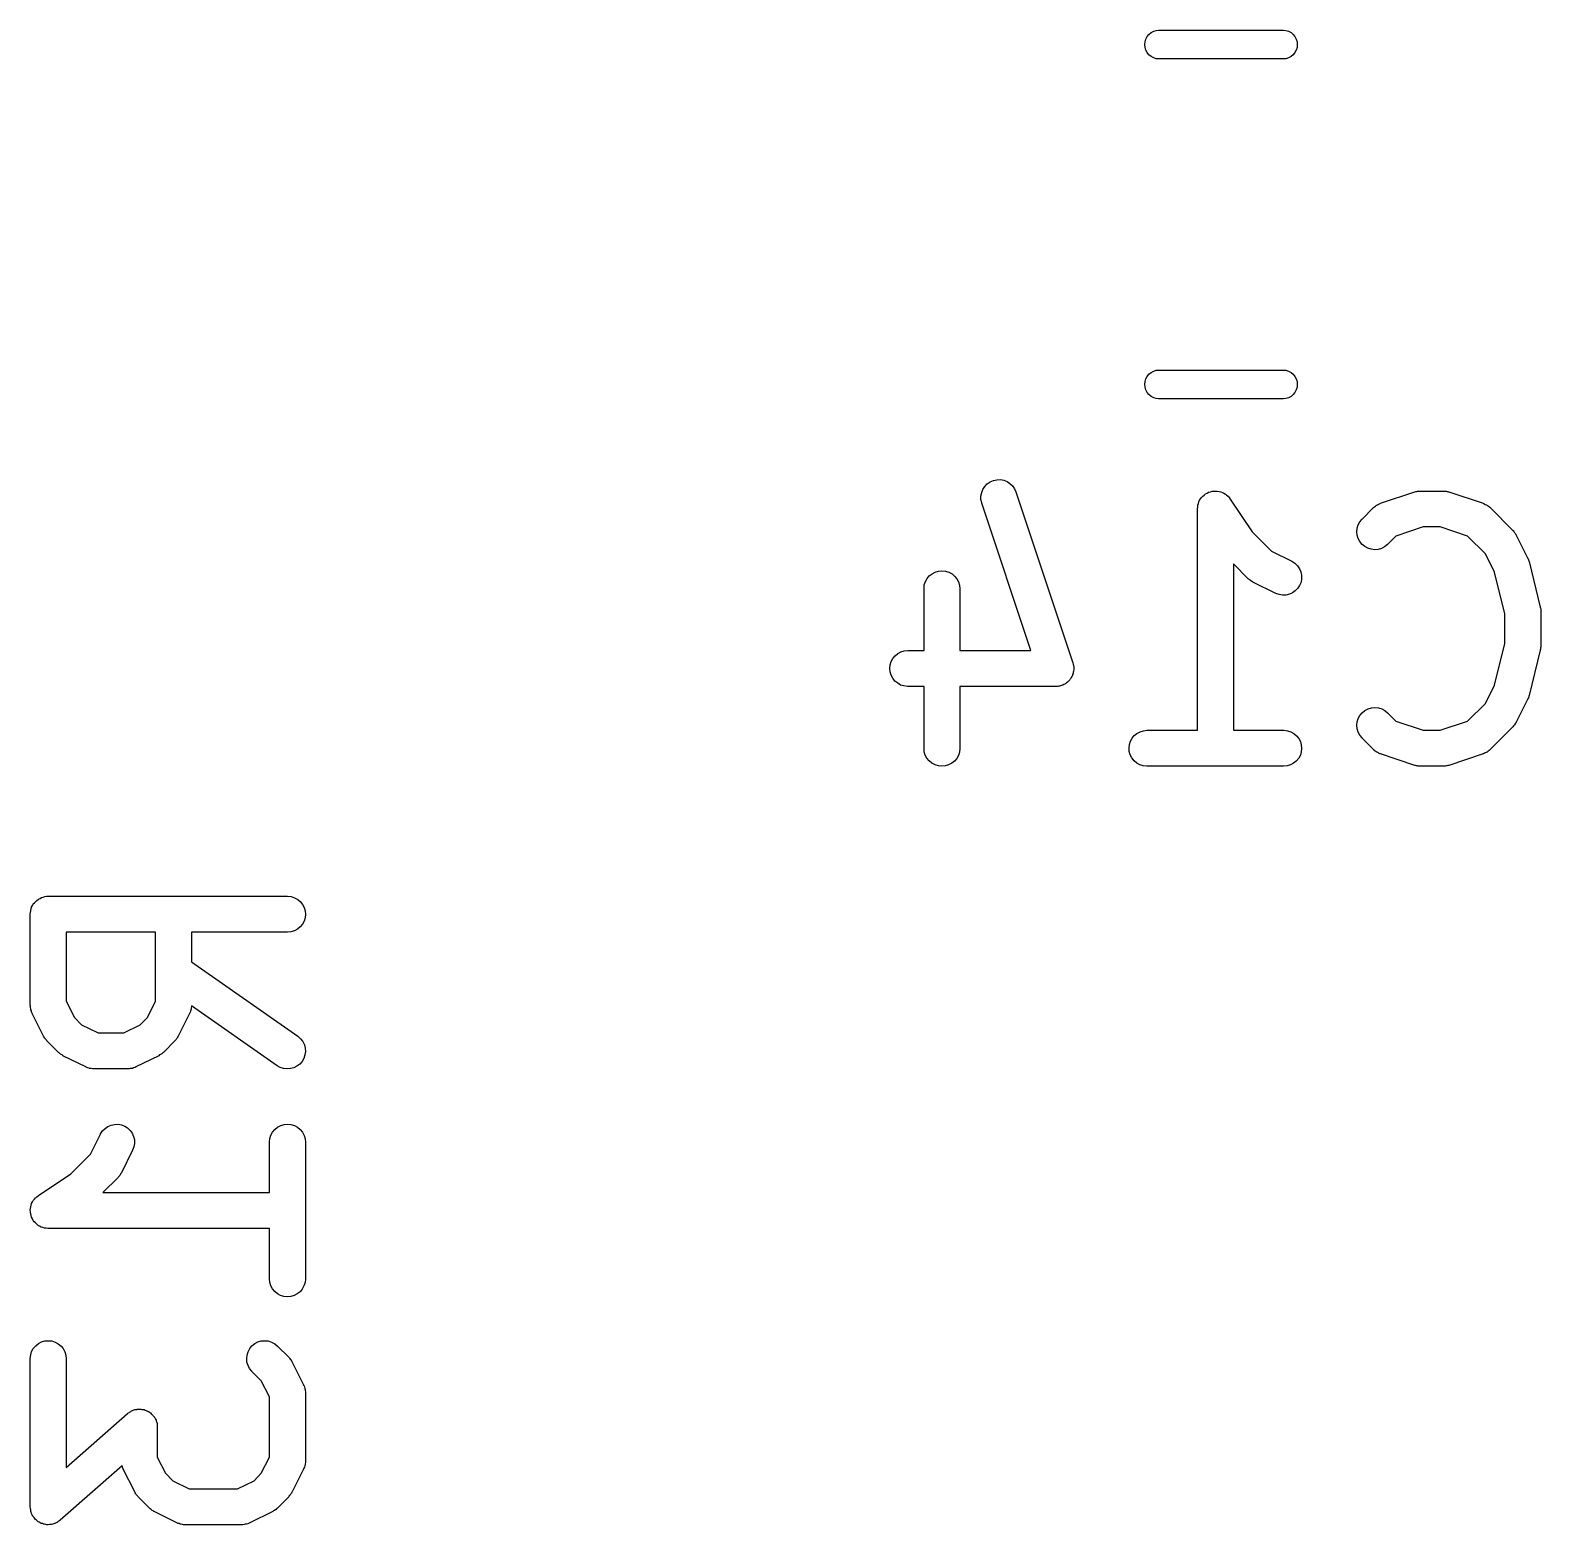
# Model space of a CAD drawing. Extents: x 128.6 to 185.2, y -111.5 to -64.4.
# Drawn here: x 142.93 to 149.24, y -104.03 to -97.78 of the extents above; entities that cross this region are included whole.
import ezdxf

# ---------------------------------------------------------------- set-up
doc = ezdxf.new("R2010")
doc.units = 0
doc.layers.add('BLACK', color=7, linetype='CONTINUOUS')

msp = doc.modelspace()

# ---------------------------------------------------------------- linework, layer by layer
at = {"layer": 'BLACK', "linetype": 'CONTINUOUS'}
for p, q in [((147.598, -97.8085), (147.605, -97.7994)), ((147.605, -97.7994), (147.614, -97.7919)), ((147.614, -97.7919), (147.625, -97.7863)), ((147.625, -97.7863), (147.636, -97.7829)), ((147.636, -97.7829), (147.645, -97.782)), ((147.645, -97.782), (148.168, -97.782)), ((148.168, -97.782), (148.177, -97.7829)), ((148.177, -97.7829), (148.188, -97.7863)), ((148.188, -97.7863), (148.199, -97.7919)), ((148.199, -97.7919), (148.208, -97.7994)), ((148.208, -97.7994), (148.215, -97.8085)), ((147.588, -97.842), (147.589, -97.8302)), ((147.589, -97.8538), (147.588, -97.842)), ((147.589, -97.8302), (147.592, -97.8189)), ((147.592, -97.8651), (147.589, -97.8538)), ((147.592, -97.8189), (147.598, -97.8085)), ((147.598, -97.8755), (147.592, -97.8651)), ((148.215, -97.8085), (148.221, -97.8189)), ((148.221, -97.8651), (148.215, -97.8755)), ((148.221, -97.8189), (148.224, -97.8302)), ((148.224, -97.8538), (148.221, -97.8651)), ((148.224, -97.8302), (148.225, -97.842)), ((148.225, -97.842), (148.224, -97.8538)), ((147.605, -97.8846), (147.598, -97.8755)), ((147.614, -97.8921), (147.605, -97.8846)), ((147.625, -97.8977), (147.614, -97.8921)), ((147.636, -97.9011), (147.625, -97.8977)), ((147.645, -97.902), (147.636, -97.9011)), ((148.168, -97.902), (147.645, -97.902)), ((148.177, -97.9011), (148.168, -97.902)), ((148.188, -97.8977), (148.177, -97.9011)), ((148.199, -97.8921), (148.188, -97.8977)), ((148.208, -97.8846), (148.199, -97.8921)), ((148.215, -97.8755), (148.208, -97.8846)), ((147.588, -99.262), (147.589, -99.2502)), ((147.589, -99.2502), (147.592, -99.2389)), ((147.592, -99.2389), (147.598, -99.2285)), ((147.598, -99.2285), (147.605, -99.2194)), ((147.605, -99.2194), (147.614, -99.2119)), ((147.614, -99.2119), (147.625, -99.2063)), ((147.625, -99.2063), (147.636, -99.2029)), ((147.636, -99.2029), (147.645, -99.202)), ((147.645, -99.202), (148.168, -99.202)), ((148.168, -99.202), (148.177, -99.2029)), ((148.177, -99.2029), (148.188, -99.2063)), ((148.188, -99.2063), (148.199, -99.2119)), ((148.199, -99.2119), (148.208, -99.2194)), ((148.208, -99.2194), (148.215, -99.2285)), ((148.215, -99.2285), (148.221, -99.2389)), ((148.221, -99.2389), (148.224, -99.2502)), ((148.224, -99.2502), (148.225, -99.262)), ((147.589, -99.2738), (147.588, -99.262)), ((147.592, -99.2851), (147.589, -99.2738)), ((147.598, -99.2955), (147.592, -99.2851)), ((147.605, -99.3046), (147.598, -99.2955)), ((147.614, -99.3121), (147.605, -99.3046)), ((147.625, -99.3177), (147.614, -99.3121)), ((147.636, -99.3211), (147.625, -99.3177)), ((148.188, -99.3177), (148.177, -99.3211)), ((148.199, -99.3121), (148.188, -99.3177)), ((148.208, -99.3046), (148.199, -99.3121)), ((148.215, -99.2955), (148.208, -99.3046)), ((148.221, -99.2851), (148.215, -99.2955)), ((148.224, -99.2738), (148.221, -99.2851)), ((148.225, -99.262), (148.224, -99.2738)), ((147.645, -99.322), (147.636, -99.3211)), ((148.168, -99.322), (147.645, -99.322)), ((148.177, -99.3211), (148.168, -99.322)), ((146.911, -99.7005), (146.919, -99.6882)), ((146.919, -99.6882), (146.929, -99.6777)), ((146.929, -99.6777), (146.941, -99.6693)), ((146.941, -99.6693), (146.955, -99.6634)), ((146.955, -99.6634), (146.969, -99.6603)), ((146.969, -99.6603), (146.984, -99.66)), ((146.984, -99.66), (146.998, -99.6625)), ((146.998, -99.6625), (147.012, -99.6678)), ((147.012, -99.6678), (147.024, -99.6756)), ((147.024, -99.6756), (147.035, -99.6857)), ((147.035, -99.6857), (147.043, -99.6977)), ((147.043, -99.6977), (147.049, -99.711)), ((146.903, -99.7285), (146.906, -99.7141)), ((146.903, -99.7432), (146.903, -99.7285)), ((146.906, -99.7575), (146.903, -99.7432)), ((146.906, -99.7141), (146.911, -99.7005)), ((146.907, -99.7585), (146.906, -99.7575)), ((147.112, -100.374), (146.907, -99.7585)), ((147.049, -99.711), (147.287, -100.425)), ((147.809, -99.7668), (147.812, -99.7596)), ((147.812, -99.7596), (147.814, -99.7529)), ((147.814, -99.7528), (147.817, -99.7462)), ((147.814, -99.7529), (147.814, -99.7528)), ((147.814, -99.7529), (147.814, -99.7529)), ((147.817, -99.7462), (147.821, -99.7401)), ((147.821, -99.74), (147.825, -99.7345)), ((147.821, -99.7401), (147.821, -99.74)), ((147.821, -99.7401), (147.821, -99.7401)), ((147.825, -99.7345), (147.83, -99.7289)), ((147.83, -99.7288), (147.836, -99.7243)), ((147.83, -99.7289), (147.83, -99.7288)), ((147.83, -99.7288), (147.83, -99.7288)), ((147.836, -99.7243), (147.842, -99.7197)), ((147.842, -99.7196), (147.848, -99.7163)), ((147.842, -99.7197), (147.842, -99.7196)), ((147.842, -99.7197), (147.842, -99.7197)), ((147.848, -99.7163), (147.854, -99.7129)), ((147.854, -99.7129), (147.855, -99.7129)), ((147.855, -99.7128), (147.862, -99.7108)), ((147.855, -99.7129), (147.855, -99.7128)), ((147.862, -99.7108), (147.869, -99.7087)), ((147.869, -99.7087), (147.876, -99.7081)), ((147.869, -99.7087), (147.869, -99.7087)), ((147.869, -99.7087), (147.869, -99.7087)), ((147.876, -99.7081), (147.883, -99.7074)), ((147.883, -99.7074), (147.883, -99.7074)), ((147.883, -99.7074), (147.89, -99.7081)), ((147.883, -99.7074), (147.883, -99.7074)), ((147.89, -99.7081), (147.898, -99.7089)), ((147.898, -99.7089), (147.898, -99.7089)), ((147.898, -99.7089), (147.898, -99.7089)), ((147.898, -99.7089), (147.905, -99.7111)), ((147.905, -99.7111), (147.912, -99.7132)), ((147.912, -99.7132), (147.912, -99.7132)), ((147.912, -99.7132), (147.912, -99.7132)), ((147.912, -99.7132), (147.918, -99.7168)), ((147.918, -99.7168), (147.925, -99.7201)), ((147.925, -99.7201), (147.925, -99.7202)), ((147.925, -99.7202), (147.925, -99.7202)), ((147.925, -99.7202), (147.93, -99.7248)), ((147.93, -99.7248), (147.936, -99.7294)), ((147.936, -99.7294), (147.936, -99.7295)), ((147.936, -99.7295), (147.936, -99.7295)), ((147.936, -99.7295), (147.94, -99.735)), ((147.94, -99.735), (147.945, -99.7408)), ((147.945, -99.7408), (148.036, -99.8775)), ((148.565, -99.7627), (148.569, -99.7604)), ((148.569, -99.7604), (148.571, -99.7597)), ((148.571, -99.7597), (148.573, -99.7588)), ((148.573, -99.7588), (148.716, -99.7112)), ((148.716, -99.7112), (148.717, -99.7109)), ((148.717, -99.7109), (148.721, -99.71)), ((148.721, -99.71), (148.725, -99.7088)), ((148.725, -99.7088), (148.728, -99.7085)), ((148.728, -99.7085), (148.731, -99.7079)), ((148.731, -99.7079), (148.736, -99.7078)), ((148.736, -99.7078), (148.74, -99.7074)), ((148.74, -99.7074), (148.835, -99.7074)), ((148.835, -99.7074), (148.836, -99.7074)), ((148.836, -99.7074), (148.84, -99.7079)), ((148.84, -99.7079), (148.845, -99.708)), ((148.845, -99.708), (148.848, -99.7087)), ((148.848, -99.7087), (148.851, -99.709)), ((148.851, -99.709), (148.855, -99.7103)), ((148.855, -99.7103), (148.859, -99.7112)), ((148.859, -99.7112), (149.002, -99.7588)), ((149.002, -99.7588), (149.003, -99.7592)), ((149.003, -99.7592), (149.005, -99.7601)), ((149.005, -99.7601), (149.007, -99.7608)), ((149.007, -99.7608), (149.011, -99.7632)), ((147.808, -99.7813), (147.809, -99.7742)), ((147.808, -99.7814), (147.808, -99.7813)), ((147.808, -99.7815), (147.808, -99.7814)), ((147.808, -99.7814), (147.808, -99.7814)), ((147.808, -99.7824), (147.808, -99.7815)), ((147.808, -100.707), (147.808, -99.7824)), ((147.809, -99.7669), (147.809, -99.7668)), ((147.809, -99.7668), (147.809, -99.7668)), ((147.809, -99.7742), (147.809, -99.7669)), ((148.496, -99.8246), (148.544, -99.777)), ((148.544, -99.777), (148.545, -99.7762)), ((148.545, -99.7762), (148.546, -99.7749)), ((148.546, -99.7749), (148.548, -99.7733)), ((148.548, -99.7733), (148.552, -99.7703)), ((148.552, -99.7703), (148.556, -99.7671)), ((148.556, -99.7671), (148.558, -99.7661)), ((148.558, -99.7661), (148.56, -99.7648)), ((148.56, -99.7648), (148.565, -99.7627)), ((149.011, -99.7632), (149.016, -99.7653)), ((149.016, -99.7653), (149.018, -99.7666)), ((149.018, -99.7666), (149.02, -99.7677)), ((149.02, -99.7677), (149.024, -99.7709)), ((149.024, -99.7709), (149.028, -99.7739)), ((149.028, -99.7739), (149.029, -99.7756)), ((149.029, -99.7756), (149.031, -99.777)), ((149.031, -99.777), (149.126, -99.8722)), ((148.036, -99.8775), (148.118, -99.9588)), ((148.474, -99.8774), (148.476, -99.8628)), ((148.476, -99.8919), (148.474, -99.8774)), ((148.476, -99.8628), (148.48, -99.8488)), ((148.48, -99.8488), (148.487, -99.8359)), ((148.487, -99.8359), (148.496, -99.8246)), ((148.752, -99.8574), (148.637, -99.8956)), ((148.823, -99.8574), (148.752, -99.8574)), ((148.937, -99.8956), (148.823, -99.8574)), ((149.126, -99.8722), (149.127, -99.8729)), ((149.127, -99.8729), (149.13, -99.8762)), ((149.13, -99.8762), (149.132, -99.8793)), ((149.132, -99.8793), (149.134, -99.882)), ((149.134, -99.882), (149.136, -99.8844)), ((149.136, -99.8844), (149.138, -99.8881)), ((148.48, -99.906), (148.476, -99.8919)), ((148.487, -99.9189), (148.48, -99.906)), ((148.496, -99.9303), (148.487, -99.9189)), ((148.507, -99.9397), (148.496, -99.9303)), ((148.52, -99.9467), (148.507, -99.9397)), ((148.534, -99.951), (148.52, -99.9467)), ((148.577, -99.9473), (148.563, -99.9513)), ((148.59, -99.9405), (148.577, -99.9473)), ((148.602, -99.9314), (148.59, -99.9405)), ((148.637, -99.8956), (148.602, -99.9307)), ((148.602, -99.9307), (148.602, -99.9314)), ((149.012, -99.9697), (148.937, -99.8956)), ((149.138, -99.8881), (149.14, -99.8917)), ((149.14, -99.8917), (149.188, -99.9869)), ((148.02, -100.074), (147.958, -100.011)), ((147.958, -100.011), (147.958, -100.707)), ((148.118, -99.9588), (148.202, -100.001)), ((148.202, -100.001), (148.203, -100.001)), ((148.203, -100.001), (148.215, -100.009)), ((148.215, -100.009), (148.226, -100.02)), ((148.549, -99.9526), (148.534, -99.951)), ((148.563, -99.9513), (148.549, -99.9526)), ((149.05, -100.047), (149.012, -99.9697)), ((149.188, -99.9869), (149.188, -99.9879)), ((149.188, -99.9879), (149.188, -99.9882)), ((149.188, -99.9882), (149.189, -99.9885)), ((149.189, -99.9885), (149.191, -99.9951)), ((149.191, -99.9951), (149.193, -100.002)), ((149.193, -100.002), (149.193, -100.002)), ((149.193, -100.002), (149.194, -100.002)), ((149.194, -100.002), (149.241, -100.193)), ((146.671, -100.086), (146.678, -100.073)), ((146.678, -100.073), (146.687, -100.062)), ((146.687, -100.062), (146.699, -100.053)), ((146.699, -100.053), (146.712, -100.046)), ((146.712, -100.046), (146.726, -100.042)), ((146.726, -100.042), (146.74, -100.041)), ((146.74, -100.041), (146.755, -100.042)), ((146.755, -100.042), (146.769, -100.047)), ((146.769, -100.047), (146.782, -100.054)), ((146.782, -100.054), (146.793, -100.063)), ((146.793, -100.063), (146.802, -100.074)), ((146.802, -100.074), (146.809, -100.087)), ((148.023, -100.076), (148.02, -100.074)), ((148.026, -100.079), (148.023, -100.076)), ((148.226, -100.02), (148.234, -100.032)), ((148.234, -100.032), (148.24, -100.045)), ((148.24, -100.045), (148.243, -100.059)), ((148.243, -100.074), (148.241, -100.088)), ((148.243, -100.059), (148.243, -100.074)), ((149.093, -100.22), (149.05, -100.047)), ((146.665, -100.115), (146.666, -100.1)), ((146.665, -100.116), (146.665, -100.115)), ((146.665, -100.374), (146.665, -100.116)), ((146.666, -100.1), (146.671, -100.086)), ((146.809, -100.087), (146.813, -100.101)), ((146.813, -100.101), (146.815, -100.116)), ((146.815, -100.116), (146.815, -100.374)), ((148.029, -100.081), (148.026, -100.079)), ((148.031, -100.083), (148.029, -100.081)), ((148.035, -100.085), (148.031, -100.083)), ((148.039, -100.087), (148.035, -100.085)), ((148.04, -100.088), (148.039, -100.087)), ((148.135, -100.135), (148.04, -100.088)), ((148.149, -100.14), (148.135, -100.135)), ((148.163, -100.143), (148.149, -100.14)), ((148.192, -100.139), (148.178, -100.143)), ((148.205, -100.133), (148.192, -100.139)), ((148.217, -100.125), (148.205, -100.133)), ((148.227, -100.114), (148.217, -100.125)), ((148.235, -100.102), (148.227, -100.114)), ((148.241, -100.088), (148.235, -100.102)), ((148.178, -100.143), (148.163, -100.143)), ((149.241, -100.193), (149.241, -100.194)), ((149.241, -100.194), (149.242, -100.195)), ((149.242, -100.195), (149.242, -100.196)), ((149.242, -100.196), (149.243, -100.202)), ((149.243, -100.202), (149.243, -100.208)), ((149.093, -100.345), (149.093, -100.22)), ((149.243, -100.208), (149.243, -100.21)), ((149.243, -100.21), (149.243, -100.211)), ((149.243, -100.211), (149.243, -100.354)), ((146.544, -100.396), (146.555, -100.387)), ((146.555, -100.387), (146.568, -100.38)), ((146.568, -100.38), (146.582, -100.375)), ((146.582, -100.375), (146.597, -100.374)), ((146.597, -100.374), (146.665, -100.374)), ((146.815, -100.374), (147.112, -100.374)), ((149.05, -100.518), (149.093, -100.345)), ((149.241, -100.372), (149.194, -100.562)), ((149.242, -100.369), (149.241, -100.371)), ((149.241, -100.371), (149.241, -100.372)), ((149.243, -100.358), (149.242, -100.363)), ((149.242, -100.363), (149.242, -100.369)), ((149.243, -100.354), (149.243, -100.355)), ((149.243, -100.355), (149.243, -100.356)), ((149.243, -100.356), (149.243, -100.358)), ((146.522, -100.449), (146.524, -100.434)), ((146.523, -100.463), (146.522, -100.449)), ((146.524, -100.434), (146.528, -100.42)), ((146.528, -100.42), (146.535, -100.407)), ((146.535, -100.407), (146.544, -100.396)), ((147.287, -100.425), (147.287, -100.426)), ((147.287, -100.426), (147.288, -100.431)), ((147.288, -100.431), (147.29, -100.435)), ((147.29, -100.435), (147.29, -100.438)), ((147.29, -100.438), (147.291, -100.441)), ((147.291, -100.455), (147.29, -100.46)), ((147.291, -100.441), (147.291, -100.445)), ((147.291, -100.445), (147.291, -100.45)), ((147.291, -100.45), (147.291, -100.452)), ((147.291, -100.452), (147.291, -100.455)), ((146.527, -100.477), (146.523, -100.463)), ((146.534, -100.49), (146.527, -100.477)), ((146.543, -100.502), (146.534, -100.49)), ((146.555, -100.511), (146.543, -100.502)), ((146.567, -100.518), (146.555, -100.511)), ((146.581, -100.522), (146.567, -100.518)), ((147.245, -100.518), (147.242, -100.519)), ((147.249, -100.516), (147.245, -100.518)), ((147.253, -100.514), (147.249, -100.516)), ((147.255, -100.513), (147.253, -100.514)), ((147.258, -100.512), (147.255, -100.513)), ((147.261, -100.509), (147.258, -100.512)), ((147.265, -100.506), (147.261, -100.509)), ((147.267, -100.504), (147.265, -100.506)), ((147.269, -100.502), (147.267, -100.504)), ((147.272, -100.499), (147.269, -100.502)), ((147.275, -100.496), (147.272, -100.499)), ((147.276, -100.493), (147.275, -100.496)), ((147.278, -100.491), (147.276, -100.493)), ((147.28, -100.487), (147.278, -100.491)), ((147.283, -100.483), (147.28, -100.487)), ((147.284, -100.481), (147.283, -100.483)), ((147.285, -100.478), (147.284, -100.481)), ((147.286, -100.474), (147.285, -100.478)), ((147.288, -100.47), (147.286, -100.474)), ((147.289, -100.467), (147.288, -100.47)), ((147.29, -100.46), (147.289, -100.464)), ((147.289, -100.464), (147.289, -100.467)), ((149.012, -100.595), (149.05, -100.518)), ((146.596, -100.524), (146.581, -100.522)), ((146.597, -100.524), (146.596, -100.524)), ((146.665, -100.524), (146.597, -100.524)), ((146.665, -100.782), (146.665, -100.524)), ((147.216, -100.524), (146.815, -100.524)), ((146.815, -100.524), (146.815, -100.782)), ((147.22, -100.524), (147.216, -100.524)), ((147.225, -100.524), (147.22, -100.524)), ((147.228, -100.523), (147.225, -100.524)), ((147.231, -100.523), (147.228, -100.523)), ((147.235, -100.521), (147.231, -100.523)), ((147.239, -100.52), (147.235, -100.521)), ((147.242, -100.519), (147.239, -100.52)), ((149.188, -100.578), (149.14, -100.673)), ((149.191, -100.571), (149.188, -100.577)), ((149.188, -100.577), (149.188, -100.578)), ((149.188, -100.578), (149.188, -100.578)), ((149.193, -100.564), (149.191, -100.571)), ((149.194, -100.562), (149.193, -100.563)), ((149.193, -100.563), (149.193, -100.564)), ((149.193, -100.564), (149.193, -100.564)), ((148.48, -100.658), (148.487, -100.645)), ((148.487, -100.645), (148.497, -100.634)), ((148.497, -100.634), (148.508, -100.625)), ((148.508, -100.625), (148.521, -100.618)), ((148.521, -100.618), (148.535, -100.614)), ((148.535, -100.614), (148.55, -100.612)), ((148.55, -100.612), (148.564, -100.614)), ((148.564, -100.614), (148.578, -100.618)), ((148.578, -100.618), (148.591, -100.625)), ((148.591, -100.625), (148.602, -100.634)), ((148.602, -100.634), (148.637, -100.669)), ((148.937, -100.669), (149.012, -100.595)), ((147.582, -100.709), (147.597, -100.707)), ((147.597, -100.707), (147.808, -100.707)), ((147.958, -100.707), (148.168, -100.707)), ((148.168, -100.707), (148.169, -100.707)), ((148.169, -100.707), (148.184, -100.709)), ((148.474, -100.686), (148.476, -100.672)), ((148.476, -100.701), (148.474, -100.686)), ((148.476, -100.672), (148.48, -100.658)), ((148.48, -100.715), (148.476, -100.701)), ((148.637, -100.669), (148.752, -100.707)), ((148.752, -100.707), (148.823, -100.707)), ((148.823, -100.707), (148.937, -100.669)), ((149.126, -100.693), (149.031, -100.788)), ((149.129, -100.689), (149.126, -100.693)), ((149.132, -100.686), (149.129, -100.689)), ((149.134, -100.684), (149.132, -100.686)), ((149.135, -100.681), (149.134, -100.684)), ((149.137, -100.678), (149.135, -100.681)), ((149.14, -100.674), (149.137, -100.678)), ((149.14, -100.673), (149.14, -100.674)), ((147.522, -100.782), (147.524, -100.767)), ((147.524, -100.767), (147.528, -100.753)), ((147.528, -100.753), (147.535, -100.74)), ((147.535, -100.74), (147.544, -100.729)), ((147.544, -100.729), (147.555, -100.72)), ((147.555, -100.72), (147.568, -100.713)), ((147.568, -100.713), (147.582, -100.709)), ((148.184, -100.709), (148.198, -100.713)), ((148.198, -100.713), (148.211, -100.72)), ((148.211, -100.72), (148.222, -100.73)), ((148.222, -100.73), (148.231, -100.741)), ((148.231, -100.741), (148.238, -100.754)), ((148.238, -100.754), (148.242, -100.768)), ((148.242, -100.768), (148.243, -100.783)), ((148.486, -100.728), (148.48, -100.715)), ((148.496, -100.739), (148.486, -100.728)), ((148.496, -100.74), (148.496, -100.739)), ((148.544, -100.788), (148.496, -100.74)), ((146.666, -100.797), (146.665, -100.782)), ((146.67, -100.811), (146.666, -100.797)), ((146.677, -100.824), (146.67, -100.811)), ((146.687, -100.835), (146.677, -100.824)), ((146.802, -100.825), (146.792, -100.836)), ((146.809, -100.812), (146.802, -100.825)), ((146.813, -100.798), (146.809, -100.812)), ((146.815, -100.783), (146.813, -100.798)), ((146.815, -100.782), (146.815, -100.783)), ((147.523, -100.796), (147.522, -100.782)), ((147.527, -100.81), (147.523, -100.796)), ((147.534, -100.823), (147.527, -100.81)), ((147.543, -100.835), (147.534, -100.823)), ((148.231, -100.824), (148.221, -100.836)), ((148.238, -100.811), (148.231, -100.824)), ((148.242, -100.797), (148.238, -100.811)), ((148.243, -100.783), (148.242, -100.797)), ((148.546, -100.789), (148.544, -100.788)), ((148.547, -100.791), (148.546, -100.789)), ((148.551, -100.794), (148.547, -100.791)), ((148.555, -100.797), (148.551, -100.794)), ((148.557, -100.798), (148.555, -100.797)), ((148.559, -100.799), (148.557, -100.798)), ((148.564, -100.802), (148.559, -100.799)), ((148.568, -100.804), (148.564, -100.802)), ((148.57, -100.805), (148.568, -100.804)), ((148.572, -100.806), (148.57, -100.805)), ((148.573, -100.806), (148.572, -100.806)), ((148.716, -100.854), (148.573, -100.806)), ((149.002, -100.806), (148.859, -100.854)), ((149.004, -100.805), (149.002, -100.806)), ((149.006, -100.804), (149.004, -100.805)), ((149.01, -100.802), (149.006, -100.804)), ((149.015, -100.8), (149.01, -100.802)), ((149.017, -100.799), (149.015, -100.8)), ((149.019, -100.798), (149.017, -100.799)), ((149.023, -100.794), (149.019, -100.798)), ((149.027, -100.792), (149.023, -100.794)), ((149.028, -100.79), (149.027, -100.792)), ((149.03, -100.789), (149.028, -100.79)), ((149.031, -100.788), (149.03, -100.789)), ((146.698, -100.845), (146.687, -100.835)), ((146.711, -100.852), (146.698, -100.845)), ((146.725, -100.856), (146.711, -100.852)), ((146.739, -100.857), (146.725, -100.856)), ((146.754, -100.856), (146.739, -100.857)), ((146.768, -100.852), (146.754, -100.856)), ((146.781, -100.845), (146.768, -100.852)), ((146.792, -100.836), (146.781, -100.845)), ((147.555, -100.844), (147.543, -100.835)), ((147.567, -100.851), (147.555, -100.844)), ((147.581, -100.856), (147.567, -100.851)), ((147.596, -100.857), (147.581, -100.856)), ((147.597, -100.857), (147.596, -100.857)), ((148.168, -100.857), (147.597, -100.857)), ((148.183, -100.856), (148.168, -100.857)), ((148.197, -100.852), (148.183, -100.856)), ((148.21, -100.845), (148.197, -100.852)), ((148.221, -100.836), (148.21, -100.845)), ((148.72, -100.854), (148.716, -100.854)), ((148.724, -100.856), (148.72, -100.854)), ((148.727, -100.856), (148.724, -100.856)), ((148.73, -100.857), (148.727, -100.856)), ((148.735, -100.857), (148.73, -100.857)), ((148.739, -100.857), (148.735, -100.857)), ((148.74, -100.857), (148.739, -100.857)), ((148.835, -100.857), (148.74, -100.857)), ((148.839, -100.857), (148.835, -100.857)), ((148.843, -100.857), (148.839, -100.857)), ((148.847, -100.856), (148.843, -100.857)), ((148.85, -100.856), (148.847, -100.856)), ((148.854, -100.855), (148.85, -100.856)), ((148.858, -100.854), (148.854, -100.855)), ((148.859, -100.854), (148.858, -100.854)), ((142.983, -101.404), (142.99, -101.402)), ((142.99, -101.402), (142.997, -101.401)), ((142.99, -101.402), (142.99, -101.402)), ((142.99, -101.402), (142.99, -101.402)), ((142.997, -101.401), (143.004, -101.401)), ((143.004, -101.401), (144.004, -101.401)), ((144.004, -101.401), (144.005, -101.401)), ((144.005, -101.401), (144.02, -101.402)), ((144.02, -101.402), (144.034, -101.407)), ((142.93, -101.468), (142.931, -101.461)), ((142.931, -101.46), (142.933, -101.453)), ((142.931, -101.461), (142.931, -101.46)), ((142.931, -101.46), (142.931, -101.46)), ((142.933, -101.453), (142.935, -101.447)), ((142.935, -101.446), (142.939, -101.44)), ((142.935, -101.447), (142.935, -101.446)), ((142.935, -101.446), (142.935, -101.446)), ((142.939, -101.44), (142.942, -101.434)), ((142.942, -101.433), (142.947, -101.428)), ((142.942, -101.434), (142.942, -101.433)), ((142.942, -101.434), (142.942, -101.434)), ((142.947, -101.428), (142.952, -101.422)), ((142.952, -101.422), (142.957, -101.418)), ((142.952, -101.422), (142.952, -101.422)), ((142.952, -101.422), (142.952, -101.422)), ((142.957, -101.418), (142.963, -101.413)), ((142.963, -101.413), (142.97, -101.41)), ((142.963, -101.413), (142.963, -101.413)), ((142.963, -101.413), (142.963, -101.413)), ((142.97, -101.41), (142.976, -101.406)), ((142.976, -101.406), (142.983, -101.404)), ((142.976, -101.406), (142.976, -101.406)), ((142.976, -101.406), (142.976, -101.406)), ((144.034, -101.407), (144.047, -101.414)), ((144.047, -101.414), (144.058, -101.423)), ((144.058, -101.423), (144.067, -101.435)), ((144.067, -101.435), (144.074, -101.448)), ((144.074, -101.448), (144.078, -101.462)), ((144.078, -101.462), (144.079, -101.476)), ((142.929, -101.475), (142.93, -101.468)), ((142.929, -101.476), (142.929, -101.475)), ((142.929, -101.475), (142.929, -101.475)), ((142.929, -101.475), (142.929, -101.475)), ((142.929, -101.475), (142.929, -101.475)), ((142.929, -101.857), (142.929, -101.476)), ((144.057, -101.529), (144.046, -101.538)), ((144.067, -101.518), (144.057, -101.529)), ((144.074, -101.505), (144.067, -101.518)), ((144.078, -101.491), (144.074, -101.505)), ((144.079, -101.476), (144.078, -101.491)), ((143.079, -101.551), (143.079, -101.839)), ((143.453, -101.551), (143.079, -101.551)), ((143.453, -101.839), (143.453, -101.551)), ((144.004, -101.551), (143.603, -101.551)), ((143.603, -101.551), (143.603, -101.675)), ((144.019, -101.549), (144.004, -101.551)), ((144.033, -101.545), (144.019, -101.549)), ((144.046, -101.538), (144.033, -101.545)), ((143.603, -101.675), (144.047, -101.986)), ((143.079, -101.839), (143.114, -101.907)), ((143.419, -101.907), (143.453, -101.839)), ((142.93, -101.859), (142.929, -101.857)), ((142.93, -101.861), (142.93, -101.859)), ((142.93, -101.866), (142.93, -101.861)), ((142.931, -101.871), (142.93, -101.866)), ((142.931, -101.873), (142.931, -101.871)), ((142.932, -101.876), (142.931, -101.873)), ((142.934, -101.88), (142.932, -101.876)), ((142.935, -101.885), (142.934, -101.88)), ((142.936, -101.887), (142.935, -101.885)), ((142.937, -101.889), (142.936, -101.887)), ((142.937, -101.89), (142.937, -101.889)), ((142.985, -101.985), (142.937, -101.89)), ((143.114, -101.907), (143.144, -101.938)), ((143.389, -101.938), (143.419, -101.907)), ((143.595, -101.89), (143.548, -101.985)), ((143.596, -101.888), (143.595, -101.89)), ((143.597, -101.886), (143.596, -101.888)), ((143.599, -101.881), (143.597, -101.886)), ((143.601, -101.877), (143.599, -101.881)), ((143.602, -101.872), (143.601, -101.874)), ((143.601, -101.874), (143.601, -101.877)), ((143.603, -101.862), (143.602, -101.867)), ((143.602, -101.867), (143.602, -101.872)), ((143.961, -102.109), (143.603, -101.858)), ((143.603, -101.858), (143.603, -101.86)), ((143.603, -101.86), (143.603, -101.862)), ((143.144, -101.938), (143.213, -101.972)), ((143.32, -101.972), (143.389, -101.938)), ((142.987, -101.989), (142.985, -101.985)), ((142.989, -101.993), (142.987, -101.989)), ((142.991, -101.995), (142.989, -101.993)), ((142.993, -101.998), (142.991, -101.995)), ((142.996, -102.001), (142.993, -101.998)), ((142.998, -102.004), (142.996, -102.001)), ((142.999, -102.005), (142.998, -102.004)), ((143.047, -102.053), (142.999, -102.005)), ((143.213, -101.972), (143.32, -101.972)), ((143.534, -102.005), (143.486, -102.053)), ((143.536, -102.002), (143.534, -102.005)), ((143.539, -101.999), (143.536, -102.002)), ((143.541, -101.996), (143.539, -101.999)), ((143.543, -101.994), (143.541, -101.996)), ((143.545, -101.99), (143.543, -101.994)), ((143.547, -101.986), (143.545, -101.99)), ((143.548, -101.985), (143.547, -101.986)), ((144.047, -101.986), (144.048, -101.986)), ((144.048, -101.986), (144.059, -101.996)), ((144.059, -101.996), (144.068, -102.008)), ((144.068, -102.008), (144.075, -102.021)), ((144.075, -102.021), (144.078, -102.035)), ((143.05, -102.055), (143.047, -102.053)), ((143.053, -102.058), (143.05, -102.055)), ((143.055, -102.06), (143.053, -102.058)), ((143.058, -102.062), (143.055, -102.06)), ((143.062, -102.064), (143.058, -102.062)), ((143.065, -102.066), (143.062, -102.064)), ((143.066, -102.067), (143.065, -102.066)), ((143.161, -102.114), (143.066, -102.067)), ((143.466, -102.067), (143.371, -102.114)), ((143.47, -102.064), (143.466, -102.067)), ((143.474, -102.062), (143.47, -102.064)), ((143.476, -102.06), (143.474, -102.062)), ((143.479, -102.059), (143.476, -102.06)), ((143.482, -102.056), (143.479, -102.059)), ((143.485, -102.053), (143.482, -102.056)), ((143.486, -102.053), (143.485, -102.053)), ((144.066, -102.091), (144.056, -102.102)), ((144.073, -102.078), (144.066, -102.091)), ((144.077, -102.064), (144.073, -102.078)), ((144.079, -102.049), (144.077, -102.064)), ((144.078, -102.035), (144.079, -102.049)), ((143.163, -102.115), (143.161, -102.114)), ((143.165, -102.116), (143.163, -102.115)), ((143.17, -102.118), (143.165, -102.116)), ((143.175, -102.119), (143.17, -102.118)), ((143.177, -102.12), (143.175, -102.119)), ((143.179, -102.121), (143.177, -102.12)), ((143.184, -102.121), (143.179, -102.121)), ((143.189, -102.122), (143.184, -102.121)), ((143.192, -102.122), (143.189, -102.122)), ((143.194, -102.122), (143.192, -102.122)), ((143.195, -102.122), (143.194, -102.122)), ((143.338, -102.122), (143.195, -102.122)), ((143.34, -102.122), (143.338, -102.122)), ((143.342, -102.122), (143.34, -102.122)), ((143.347, -102.121), (143.342, -102.122)), ((143.352, -102.121), (143.347, -102.121)), ((143.354, -102.12), (143.352, -102.121)), ((143.357, -102.12), (143.354, -102.12)), ((143.361, -102.118), (143.357, -102.12)), ((143.366, -102.116), (143.361, -102.118)), ((143.368, -102.115), (143.366, -102.116)), ((143.37, -102.115), (143.368, -102.115)), ((143.371, -102.114), (143.37, -102.115)), ((143.974, -102.116), (143.961, -102.109)), ((143.988, -102.12), (143.974, -102.116)), ((144.003, -102.122), (143.988, -102.12)), ((144.017, -102.121), (144.003, -102.122)), ((144.031, -102.117), (144.017, -102.121)), ((144.044, -102.111), (144.031, -102.117)), ((144.056, -102.102), (144.044, -102.111)), ((143.181, -102.479), (143.223, -102.395)), ((143.223, -102.394), (143.231, -102.381)), ((143.223, -102.395), (143.223, -102.394)), ((143.231, -102.381), (143.242, -102.371)), ((143.242, -102.371), (143.254, -102.363)), ((143.254, -102.363), (143.267, -102.357)), ((143.267, -102.357), (143.281, -102.354)), ((143.281, -102.354), (143.296, -102.353)), ((143.296, -102.353), (143.31, -102.356)), ((143.31, -102.356), (143.324, -102.361)), ((143.324, -102.361), (143.336, -102.369)), ((143.336, -102.369), (143.347, -102.379)), ((143.347, -102.379), (143.355, -102.391)), ((143.355, -102.391), (143.361, -102.405)), ((143.361, -102.405), (143.365, -102.419)), ((143.929, -102.427), (143.931, -102.413)), ((143.931, -102.413), (143.935, -102.399)), ((143.935, -102.399), (143.942, -102.386)), ((143.942, -102.386), (143.952, -102.375)), ((143.952, -102.375), (143.963, -102.365)), ((143.963, -102.365), (143.976, -102.359)), ((143.976, -102.359), (143.99, -102.354)), ((143.99, -102.354), (144.005, -102.353)), ((144.005, -102.353), (144.019, -102.355)), ((144.019, -102.355), (144.033, -102.359)), ((144.033, -102.359), (144.046, -102.366)), ((144.046, -102.366), (144.058, -102.375)), ((144.058, -102.375), (144.067, -102.387)), ((144.067, -102.387), (144.074, -102.4)), ((144.074, -102.4), (144.078, -102.414)), ((143.357, -102.462), (143.31, -102.557)), ((143.362, -102.448), (143.357, -102.462)), ((143.365, -102.434), (143.362, -102.448)), ((143.365, -102.419), (143.365, -102.434)), ((143.929, -102.428), (143.929, -102.427)), ((143.929, -102.639), (143.929, -102.428)), ((144.078, -102.414), (144.079, -102.428)), ((144.079, -102.428), (144.079, -103)), ((143.099, -102.56), (143.181, -102.479)), ((142.963, -102.651), (143.099, -102.56)), ((143.296, -102.576), (143.233, -102.639)), ((143.298, -102.573), (143.296, -102.576)), ((143.301, -102.57), (143.298, -102.573)), ((143.303, -102.567), (143.301, -102.57)), ((143.305, -102.565), (143.303, -102.567)), ((143.307, -102.561), (143.305, -102.565)), ((143.309, -102.558), (143.307, -102.561)), ((143.31, -102.557), (143.309, -102.558)), ((142.947, -102.666), (142.951, -102.661)), ((142.951, -102.661), (142.951, -102.661)), ((142.951, -102.661), (142.952, -102.661)), ((142.952, -102.661), (142.957, -102.656)), ((142.957, -102.656), (142.963, -102.651)), ((143.233, -102.639), (143.929, -102.639)), ((142.929, -102.713), (142.93, -102.706)), ((142.93, -102.721), (142.929, -102.713)), ((142.929, -102.713), (142.929, -102.713)), ((142.929, -102.713), (142.929, -102.713)), ((142.93, -102.706), (142.931, -102.699)), ((142.931, -102.728), (142.93, -102.721)), ((142.931, -102.699), (142.933, -102.692)), ((142.931, -102.699), (142.931, -102.699)), ((142.931, -102.699), (142.931, -102.699)), ((142.933, -102.735), (142.931, -102.728)), ((142.931, -102.728), (142.931, -102.728)), ((142.931, -102.728), (142.931, -102.728)), ((142.933, -102.692), (142.935, -102.685)), ((142.935, -102.685), (142.939, -102.678)), ((142.935, -102.685), (142.935, -102.685)), ((142.935, -102.685), (142.935, -102.685)), ((142.939, -102.678), (142.942, -102.672)), ((142.942, -102.672), (142.947, -102.666)), ((142.942, -102.672), (142.942, -102.672)), ((142.942, -102.672), (142.942, -102.672)), ((142.935, -102.742), (142.933, -102.735)), ((142.938, -102.749), (142.935, -102.742)), ((142.935, -102.742), (142.935, -102.742)), ((142.935, -102.742), (142.935, -102.742)), ((142.942, -102.755), (142.938, -102.749)), ((142.946, -102.761), (142.942, -102.755)), ((142.942, -102.755), (142.942, -102.755)), ((142.942, -102.755), (142.942, -102.755)), ((142.951, -102.766), (142.946, -102.761)), ((142.956, -102.771), (142.951, -102.766)), ((142.951, -102.766), (142.951, -102.766)), ((142.951, -102.766), (142.951, -102.766)), ((142.962, -102.776), (142.956, -102.771)), ((142.968, -102.779), (142.962, -102.776)), ((142.962, -102.776), (142.962, -102.776)), ((142.962, -102.776), (142.962, -102.776)), ((142.975, -102.783), (142.968, -102.779)), ((142.982, -102.785), (142.975, -102.783)), ((142.975, -102.783), (142.975, -102.783)), ((142.975, -102.783), (142.975, -102.783)), ((142.989, -102.787), (142.982, -102.785)), ((142.996, -102.788), (142.989, -102.787)), ((142.989, -102.787), (142.989, -102.787)), ((142.989, -102.787), (142.989, -102.787)), ((143.003, -102.789), (142.996, -102.788)), ((143.004, -102.789), (143.003, -102.789)), ((143.003, -102.789), (143.003, -102.789)), ((143.003, -102.789), (143.003, -102.789)), ((143.003, -102.789), (143.003, -102.789)), ((143.929, -102.789), (143.004, -102.789)), ((143.929, -103), (143.929, -102.789)), ((143.931, -103.014), (143.929, -103)), ((143.935, -103.028), (143.931, -103.014)), ((143.942, -103.041), (143.935, -103.028)), ((143.951, -103.052), (143.942, -103.041)), ((144.066, -103.042), (144.057, -103.053)), ((144.073, -103.029), (144.066, -103.042)), ((144.078, -103.015), (144.073, -103.029)), ((144.079, -103.001), (144.078, -103.015)), ((144.079, -103), (144.079, -103.001)), ((143.962, -103.062), (143.951, -103.052)), ((143.975, -103.069), (143.962, -103.062)), ((143.989, -103.073), (143.975, -103.069)), ((144.004, -103.075), (143.989, -103.073)), ((144.018, -103.073), (144.004, -103.075)), ((144.032, -103.069), (144.018, -103.073)), ((144.045, -103.062), (144.032, -103.069)), ((144.057, -103.053), (144.045, -103.062)), ((142.935, -103.303), (142.942, -103.29)), ((142.942, -103.29), (142.952, -103.279)), ((142.952, -103.279), (142.963, -103.27)), ((142.963, -103.27), (142.976, -103.263)), ((142.976, -103.263), (142.99, -103.259)), ((142.99, -103.259), (143.005, -103.258)), ((143.005, -103.258), (143.019, -103.259)), ((143.019, -103.259), (143.033, -103.264)), ((143.033, -103.264), (143.046, -103.271)), ((143.046, -103.271), (143.058, -103.28)), ((143.058, -103.28), (143.067, -103.291)), ((143.067, -103.291), (143.074, -103.304)), ((143.84, -103.304), (143.847, -103.291)), ((143.847, -103.291), (143.856, -103.279)), ((143.856, -103.279), (143.868, -103.27)), ((143.868, -103.27), (143.881, -103.263)), ((143.881, -103.263), (143.895, -103.259)), ((143.895, -103.259), (143.909, -103.258)), ((143.909, -103.258), (143.924, -103.259)), ((143.924, -103.259), (143.938, -103.264)), ((143.938, -103.264), (143.951, -103.271)), ((143.951, -103.271), (143.962, -103.28)), ((143.962, -103.28), (144.01, -103.327)), ((142.929, -103.332), (142.931, -103.317)), ((142.929, -103.333), (142.929, -103.332)), ((142.929, -103.952), (142.929, -103.333)), ((142.931, -103.317), (142.935, -103.303)), ((143.074, -103.304), (143.078, -103.318)), ((143.078, -103.318), (143.079, -103.333)), ((143.079, -103.333), (143.079, -103.787)), ((143.834, -103.332), (143.836, -103.318)), ((143.835, -103.347), (143.834, -103.332)), ((143.84, -103.361), (143.835, -103.347)), ((143.836, -103.318), (143.84, -103.304)), ((144.01, -103.327), (144.011, -103.328)), ((144.011, -103.328), (144.013, -103.331)), ((144.013, -103.331), (144.016, -103.335)), ((144.016, -103.335), (144.018, -103.337)), ((144.018, -103.337), (144.02, -103.34)), ((144.02, -103.34), (144.022, -103.343)), ((144.022, -103.343), (144.024, -103.347)), ((144.024, -103.347), (144.071, -103.442)), ((143.846, -103.374), (143.84, -103.361)), ((143.855, -103.385), (143.846, -103.374)), ((143.856, -103.386), (143.855, -103.385)), ((143.895, -103.425), (143.856, -103.386)), ((143.929, -103.493), (143.895, -103.425)), ((144.071, -103.442), (144.072, -103.443)), ((144.072, -103.443), (144.073, -103.445)), ((144.073, -103.445), (144.074, -103.447)), ((144.074, -103.447), (144.075, -103.452)), ((144.075, -103.452), (144.077, -103.457)), ((144.077, -103.457), (144.077, -103.459)), ((144.077, -103.459), (144.078, -103.461)), ((144.078, -103.461), (144.078, -103.466)), ((144.078, -103.466), (144.079, -103.471)), ((144.079, -103.471), (144.079, -103.474)), ((144.079, -103.474), (144.079, -103.476)), ((144.079, -103.476), (144.079, -103.761)), ((143.353, -103.551), (143.357, -103.549)), ((143.357, -103.549), (143.36, -103.548)), ((143.36, -103.548), (143.362, -103.547)), ((143.362, -103.547), (143.367, -103.546)), ((143.367, -103.546), (143.371, -103.545)), ((143.371, -103.545), (143.374, -103.545)), ((143.374, -103.545), (143.376, -103.544)), ((143.376, -103.544), (143.381, -103.544)), ((143.381, -103.544), (143.386, -103.544)), ((143.386, -103.544), (143.388, -103.544)), ((143.388, -103.544), (143.391, -103.544)), ((143.391, -103.544), (143.396, -103.545)), ((143.396, -103.545), (143.4, -103.545)), ((143.4, -103.545), (143.403, -103.546)), ((143.403, -103.546), (143.406, -103.546)), ((143.406, -103.546), (143.41, -103.548)), ((143.41, -103.548), (143.414, -103.549)), ((143.414, -103.549), (143.417, -103.551)), ((143.929, -103.744), (143.929, -103.493)), ((143.079, -103.787), (143.336, -103.562)), ((143.336, -103.562), (143.337, -103.561)), ((143.337, -103.561), (143.341, -103.559)), ((143.341, -103.559), (143.344, -103.556)), ((143.344, -103.556), (143.347, -103.555)), ((143.347, -103.555), (143.349, -103.553)), ((143.349, -103.553), (143.353, -103.551)), ((143.417, -103.551), (143.419, -103.552)), ((143.419, -103.552), (143.423, -103.554)), ((143.423, -103.554), (143.427, -103.556)), ((143.427, -103.556), (143.429, -103.558)), ((143.429, -103.558), (143.432, -103.559)), ((143.432, -103.559), (143.435, -103.563)), ((143.435, -103.563), (143.439, -103.566)), ((143.439, -103.566), (143.44, -103.568)), ((143.44, -103.568), (143.442, -103.57)), ((143.442, -103.57), (143.445, -103.573)), ((143.445, -103.573), (143.448, -103.577)), ((143.448, -103.577), (143.449, -103.579)), ((143.449, -103.579), (143.451, -103.582)), ((143.451, -103.582), (143.452, -103.586)), ((143.452, -103.586), (143.455, -103.59)), ((143.455, -103.59), (143.455, -103.593)), ((143.455, -103.593), (143.457, -103.595)), ((143.457, -103.595), (143.458, -103.6)), ((143.458, -103.6), (143.459, -103.604)), ((143.459, -103.604), (143.459, -103.607)), ((143.459, -103.607), (143.46, -103.609)), ((143.46, -103.609), (143.46, -103.614)), ((143.46, -103.614), (143.46, -103.619)), ((143.46, -103.619), (143.46, -103.744)), ((143.313, -103.781), (143.054, -104.008)), ((143.315, -103.785), (143.313, -103.781)), ((143.316, -103.79), (143.315, -103.785)), ((143.317, -103.792), (143.316, -103.79)), ((143.318, -103.794), (143.317, -103.792)), ((143.318, -103.795), (143.318, -103.794)), ((143.366, -103.89), (143.318, -103.795)), ((143.46, -103.744), (143.495, -103.812)), ((143.895, -103.812), (143.929, -103.744)), ((144.071, -103.795), (144.024, -103.89)), ((144.072, -103.793), (144.071, -103.795)), ((144.073, -103.791), (144.072, -103.793)), ((144.075, -103.786), (144.073, -103.791)), ((144.077, -103.781), (144.075, -103.786)), ((144.078, -103.777), (144.077, -103.779)), ((144.077, -103.779), (144.077, -103.781)), ((144.079, -103.767), (144.078, -103.772)), ((144.078, -103.772), (144.078, -103.777)), ((144.079, -103.761), (144.079, -103.762)), ((144.079, -103.762), (144.079, -103.765)), ((144.079, -103.765), (144.079, -103.767)), ((143.495, -103.812), (143.525, -103.843)), ((143.525, -103.843), (143.594, -103.877)), ((143.796, -103.877), (143.865, -103.843)), ((143.865, -103.843), (143.895, -103.812)), ((143.368, -103.894), (143.366, -103.89)), ((143.37, -103.898), (143.368, -103.894)), ((143.372, -103.9), (143.37, -103.898)), ((143.374, -103.903), (143.372, -103.9)), ((143.377, -103.906), (143.374, -103.903)), ((143.379, -103.909), (143.377, -103.906)), ((143.38, -103.91), (143.379, -103.909)), ((143.428, -103.957), (143.38, -103.91)), ((143.594, -103.877), (143.796, -103.877)), ((144.01, -103.91), (143.962, -103.957)), ((144.012, -103.906), (144.01, -103.91)), ((144.015, -103.903), (144.012, -103.906)), ((144.017, -103.901), (144.015, -103.903)), ((144.019, -103.898), (144.017, -103.901)), ((144.021, -103.895), (144.019, -103.898)), ((144.023, -103.891), (144.021, -103.895)), ((144.024, -103.89), (144.023, -103.891)), ((142.93, -103.957), (142.929, -103.952)), ((142.93, -103.961), (142.93, -103.957)), ((142.931, -103.964), (142.93, -103.961)), ((142.931, -103.966), (142.931, -103.964)), ((142.932, -103.971), (142.931, -103.966)), ((142.933, -103.976), (142.932, -103.971)), ((142.934, -103.978), (142.933, -103.976)), ((142.935, -103.98), (142.934, -103.978)), ((142.937, -103.985), (142.935, -103.98)), ((142.939, -103.989), (142.937, -103.985)), ((142.941, -103.991), (142.939, -103.989)), ((142.942, -103.993), (142.941, -103.991)), ((143.431, -103.96), (143.428, -103.957)), ((143.434, -103.963), (143.431, -103.96)), ((143.436, -103.965), (143.434, -103.963)), ((143.439, -103.967), (143.436, -103.965)), ((143.443, -103.969), (143.439, -103.967)), ((143.446, -103.971), (143.443, -103.969)), ((143.447, -103.971), (143.446, -103.971)), ((143.542, -104.019), (143.447, -103.971)), ((143.943, -103.971), (143.847, -104.019)), ((143.946, -103.969), (143.943, -103.971)), ((143.95, -103.967), (143.946, -103.969)), ((143.952, -103.965), (143.95, -103.967)), ((143.955, -103.964), (143.952, -103.965)), ((143.958, -103.961), (143.955, -103.964)), ((143.961, -103.958), (143.958, -103.961)), ((143.962, -103.957), (143.961, -103.958)), ((142.945, -103.997), (142.942, -103.993)), ((142.948, -104.001), (142.945, -103.997)), ((142.949, -104.003), (142.948, -104.001)), ((142.951, -104.005), (142.949, -104.003)), ((142.955, -104.008), (142.951, -104.005)), ((142.958, -104.011), (142.955, -104.008)), ((142.96, -104.012), (142.958, -104.011)), ((142.962, -104.014), (142.96, -104.012)), ((142.967, -104.016), (142.962, -104.014)), ((142.971, -104.019), (142.967, -104.016)), ((142.973, -104.02), (142.971, -104.019)), ((142.975, -104.021), (142.973, -104.02)), ((142.98, -104.022), (142.975, -104.021)), ((142.984, -104.024), (142.98, -104.022)), ((142.987, -104.025), (142.984, -104.024)), ((142.989, -104.025), (142.987, -104.025)), ((142.994, -104.026), (142.989, -104.025)), ((142.999, -104.027), (142.994, -104.026)), ((143.001, -104.027), (142.999, -104.027)), ((143.004, -104.027), (143.001, -104.027)), ((143.009, -104.026), (143.004, -104.027)), ((143.013, -104.026), (143.009, -104.026)), ((143.016, -104.026), (143.013, -104.026)), ((143.018, -104.026), (143.016, -104.026)), ((143.023, -104.024), (143.018, -104.026)), ((143.028, -104.023), (143.023, -104.024)), ((143.03, -104.022), (143.028, -104.023)), ((143.032, -104.021), (143.03, -104.022)), ((143.037, -104.019), (143.032, -104.021)), ((143.041, -104.017), (143.037, -104.019)), ((143.043, -104.016), (143.041, -104.017)), ((143.045, -104.015), (143.043, -104.016)), ((143.049, -104.012), (143.045, -104.015)), ((143.053, -104.009), (143.049, -104.012)), ((143.054, -104.008), (143.053, -104.009)), ((143.544, -104.02), (143.542, -104.019)), ((143.546, -104.021), (143.544, -104.02)), ((143.551, -104.022), (143.546, -104.021)), ((143.556, -104.024), (143.551, -104.022)), ((143.558, -104.025), (143.556, -104.024)), ((143.56, -104.025), (143.558, -104.025)), ((143.565, -104.026), (143.56, -104.025)), ((143.57, -104.027), (143.565, -104.026)), ((143.573, -104.027), (143.57, -104.027)), ((143.575, -104.027), (143.573, -104.027)), ((143.576, -104.027), (143.575, -104.027)), ((143.814, -104.027), (143.576, -104.027)), ((143.816, -104.027), (143.814, -104.027)), ((143.818, -104.027), (143.816, -104.027)), ((143.823, -104.026), (143.818, -104.027)), ((143.828, -104.025), (143.823, -104.026)), ((143.831, -104.025), (143.828, -104.025)), ((143.833, -104.024), (143.831, -104.025)), ((143.838, -104.023), (143.833, -104.024)), ((143.842, -104.021), (143.838, -104.023)), ((143.844, -104.02), (143.842, -104.021)), ((143.847, -104.019), (143.844, -104.02)), ((143.847, -104.019), (143.847, -104.019))]:
    msp.add_line(p, q, dxfattribs=at)

doc.saveas('drawing.dxf')
